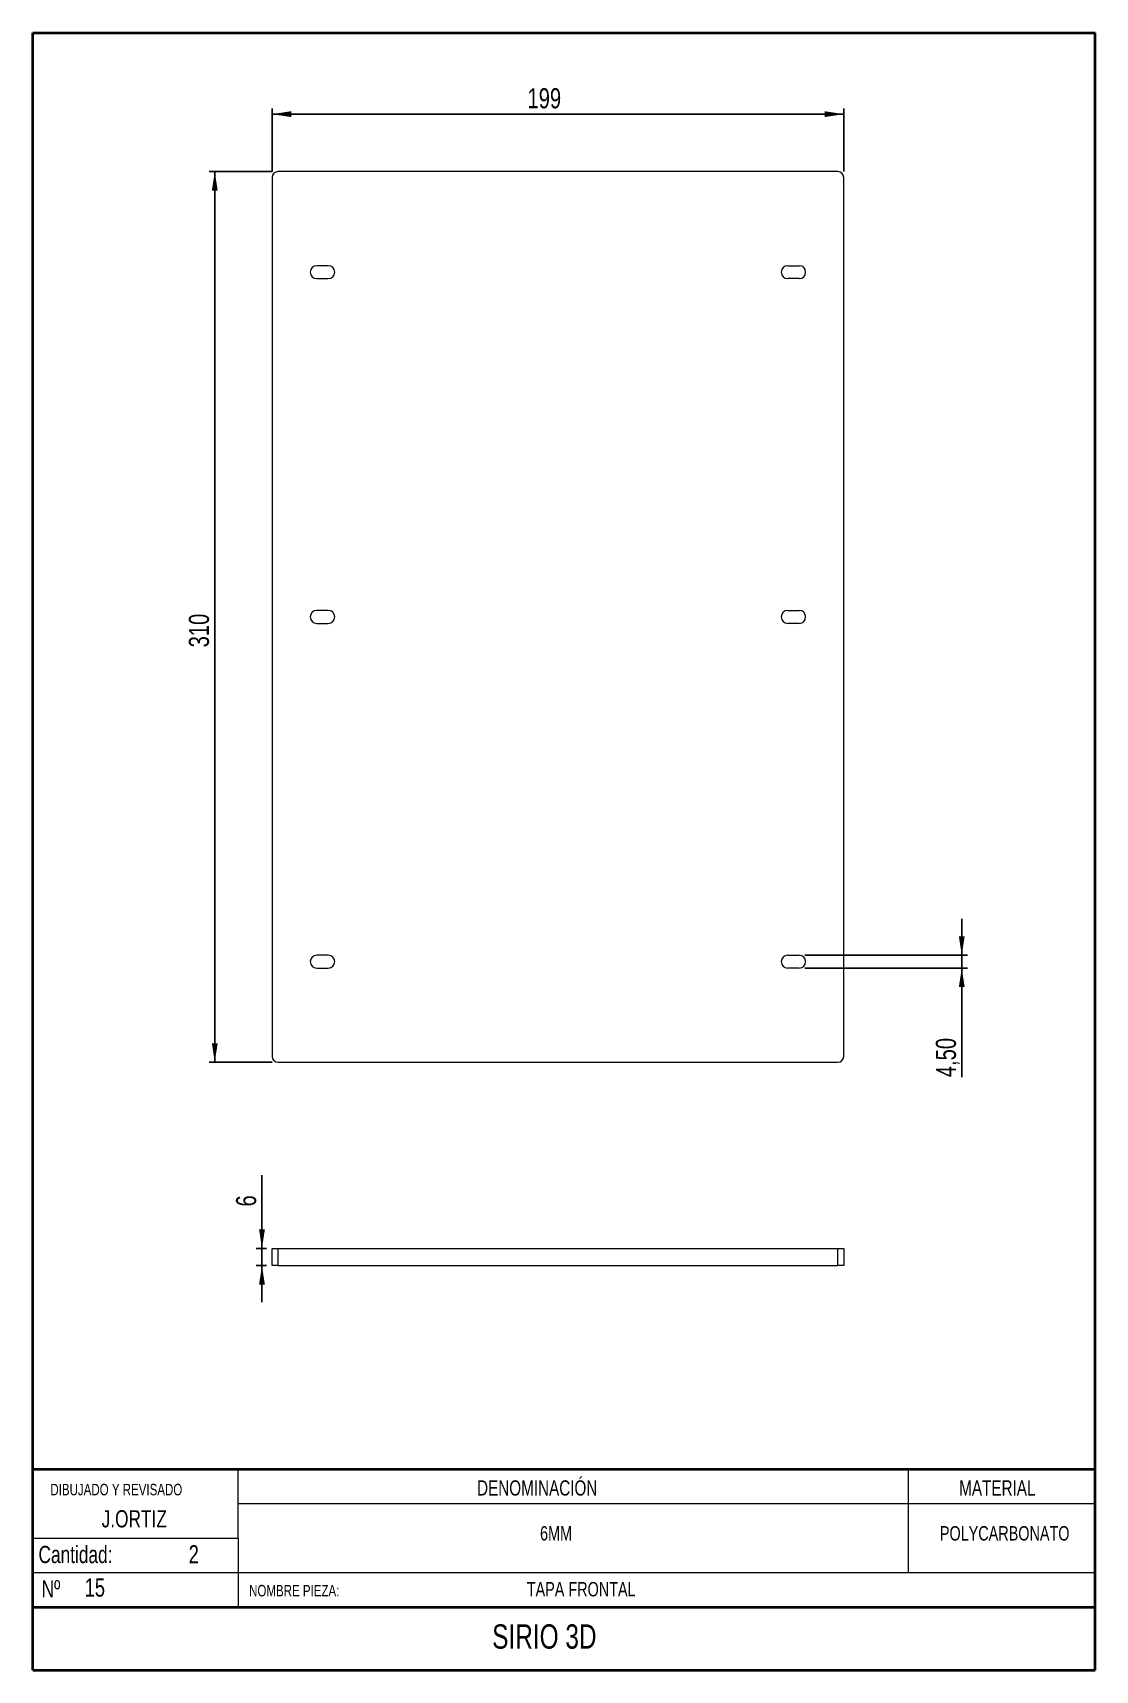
# Model space of a CAD drawing. Header units: millimetres. Extents: x 34 to 404, y 16 to 586.
import ezdxf

# ---------------------------------------------------------------- set-up
doc = ezdxf.new("R2010")
doc.units = ezdxf.units.MM
doc.header["$LTSCALE"] = 2
doc.layers.add('FORMAT', color=7, linetype='Continuous')
doc.styles.add('SLDTEXTSTYLE0', font='TXT', dxfattribs={"width": 0.75})
doc.dimstyles.new('SLDDIMSTYLE0', dxfattribs={"dimtxt": 7, "dimasz": 6.604, "dimexe": 0, "dimexo": 0.0625, "dimgap": 1.75, "dimtad": 1, "dimrnd": 1e-09, "dimzin": 12, "dimdsep": 46, "dimtxsty": 'SLDTEXTSTYLE0', "dimsah": 1, "dimcen": 0.09, "dimadec": 0, "dimazin": 3, "dimtfac": 1, "dimtofl": 0, "dimtmove": 0, "dimatfit": 3, "dimfxl": 0, "dimfrac": 2, "dimtolj": 1, "dimtzin": 12, "dimarcsym": 0})
doc.dimstyles.new('SLDDIMSTYLE1', dxfattribs={"dimtxt": 7, "dimasz": 6.604, "dimexe": 0, "dimexo": 0.0625, "dimgap": 1.75, "dimtad": 1, "dimrnd": 1e-09, "dimzin": 12, "dimdsep": 46, "dimtxsty": 'SLDTEXTSTYLE0', "dimsah": 1, "dimcen": 0.09, "dimadec": 0, "dimazin": 3, "dimtfac": 1, "dimtmove": 0, "dimatfit": 0, "dimfxl": 0, "dimfrac": 2, "dimtolj": 1, "dimtzin": 12, "dimarcsym": 0})

# ---------------------------------------------------------------- blocks, each defined once
blk = doc.blocks.new('_D')
at = {"layer": 'FORMAT'}
for p, q in [((117.39, 537.66), (95.39, 537.66)), ((97.39, 227.66), (97.39, 537.66)), ((117.39, 227.66), (95.39, 227.66))]:
    blk.add_line(p, q, dxfattribs=at)
for points in [[(97.39, 537.66), (96.38, 531.06), (98.41, 531.06)], [(97.39, 227.66), (98.41, 234.27), (96.38, 234.27)]]:
    blk.add_solid(points, dxfattribs=at)
at = {"layer": 'FORMAT', "insert": (88.37, 372.06, 0.85), "char_height": 7, "attachment_point": 1, "rotation": 90, "style": 'SLDTEXTSTYLE0'}
blk.add_mtext('310', dxfattribs=at)
blk = doc.blocks.new('_D_1')
at = {"layer": 'FORMAT'}
for p, q in [((117.39, 537.66), (117.39, 559.66)), ((316.39, 537.66), (316.39, 559.66)), ((117.39, 557.66), (316.39, 557.66))]:
    blk.add_line(p, q, dxfattribs=at)
for points in [[(117.39, 557.66), (124, 556.65), (124, 558.68)], [(316.39, 557.66), (309.79, 558.68), (309.79, 556.65)]]:
    blk.add_solid(points, dxfattribs=at)
at = {"layer": 'FORMAT', "insert": (206.29, 566.69, 0.85), "char_height": 7, "attachment_point": 1, "style": 'SLDTEXTSTYLE0'}
blk.add_mtext('199', dxfattribs=at)
blk = doc.blocks.new('_D_2')
at = {"layer": 'FORMAT'}
for p, q in [((357.51, 264.91), (357.51, 277.61)), ((302.89, 264.91), (359.51, 264.91)), ((357.51, 260.41), (357.51, 264.91)), ((302.89, 260.41), (359.51, 260.41)), ((357.51, 260.41), (357.51, 222.44))]:
    blk.add_line(p, q, dxfattribs=at)
for points in [[(357.51, 264.91), (358.53, 271.52), (356.49, 271.52)], [(357.51, 260.41), (356.49, 253.81), (358.53, 253.81)]]:
    blk.add_solid(points, dxfattribs=at)
at = {"layer": 'FORMAT', "insert": (348.49, 222.44, 0.85), "char_height": 7, "attachment_point": 1, "rotation": 90, "style": 'SLDTEXTSTYLE0'}
blk.add_mtext('4,50', dxfattribs=at)
blk = doc.blocks.new('_D_3')
at = {"layer": 'FORMAT'}
for p, q in [((113.82, 162.85), (113.82, 188.28)), ((115.39, 162.85), (111.82, 162.85)), ((113.82, 156.85), (113.82, 162.85)), ((115.39, 156.85), (111.82, 156.85)), ((113.82, 156.85), (113.82, 144.15))]:
    blk.add_line(p, q, dxfattribs=at)
for points in [[(113.82, 162.85), (114.84, 169.46), (112.81, 169.46)], [(113.82, 156.85), (112.81, 150.25), (114.84, 150.25)]]:
    blk.add_solid(points, dxfattribs=at)
at = {"layer": 'FORMAT', "insert": (104.8, 177.42, 0.1), "char_height": 7, "attachment_point": 1, "rotation": 90, "style": 'SLDTEXTSTYLE0'}
blk.add_mtext('6', dxfattribs=at)

msp = doc.modelspace()

# ---------------------------------------------------------------- linework, layer by layer
at = {"color": 7, "linetype": 'Continuous', "lineweight": 40}
for p, q in [((34, 16), (34, 586)), ((34, 586), (404, 586)), ((404, 128), (404, 586)), ((404, 16), (404, 128)), ((34, 86), (404, 86)), ((34, 38), (404, 38)), ((34, 16), (404, 16))]:
    msp.add_line(p, q, dxfattribs=at)
at = {"color": 7, "linetype": 'Continuous', "lineweight": 15}
for p, q in [((314.392, 537.663), (119.392, 537.663)), ((117.392, 535.663), (117.392, 229.663)), ((316.392, 229.663), (316.392, 535.663)), ((136.892, 504.913), (132.892, 504.913)), ((296.892, 504.913), (300.892, 504.913)), ((132.892, 500.413), (136.892, 500.413)), ((300.892, 500.413), (296.892, 500.413)), ((136.892, 384.913), (132.892, 384.913)), ((296.892, 384.913), (300.892, 384.913)), ((132.892, 380.413), (136.892, 380.413)), ((300.892, 380.413), (296.892, 380.413)), ((136.892, 264.913), (132.892, 264.913)), ((296.892, 264.913), (300.892, 264.913)), ((132.892, 260.413), (136.892, 260.413)), ((300.892, 260.413), (296.892, 260.413)), ((119.392, 227.663), (314.392, 227.663)), ((117.392, 156.855), (117.392, 162.855)), ((117.392, 162.855), (119.392, 162.855)), ((119.392, 162.855), (119.392, 156.855)), ((119.392, 162.855), (314.392, 162.855)), ((314.392, 156.855), (314.392, 162.855)), ((314.392, 162.855), (316.392, 162.855)), ((316.392, 162.855), (316.392, 156.855)), ((119.392, 156.855), (117.392, 156.855)), ((119.392, 156.855), (314.392, 156.855)), ((316.392, 156.855), (314.392, 156.855)), ((105.608, 38), (105.581, 86)), ((338.929, 50), (338.929, 86)), ((105.588, 74), (404, 74)), ((34, 62), (105.595, 62)), ((34, 50), (404, 50))]:
    msp.add_line(p, q, dxfattribs=at)
for centre, radius, start, end in [((119.392, 535.663), 2, 90, 180), ((314.392, 535.663), 2, 0, 90), ((132.892, 502.663), 2.25, 90, 270), ((136.892, 502.663), 2.25, 270, 90), ((296.892, 502.663), 2.25, 90, 270), ((300.892, 502.663), 2.25, 270, 90), ((132.892, 382.663), 2.25, 90, 270), ((136.892, 382.663), 2.25, 270, 90), ((296.892, 382.663), 2.25, 90, 270), ((300.892, 382.663), 2.25, 270, 90), ((132.892, 262.663), 2.25, 90, 270), ((136.892, 262.663), 2.25, 270, 90), ((296.892, 262.663), 2.25, 90, 270), ((300.892, 262.663), 2.25, 270, 90), ((119.392, 229.663), 2, 180, 270), ((314.392, 229.663), 2, 270, 0)]:
    msp.add_arc(centre, radius, start, end, dxfattribs=at)

# ---------------------------------------------------------------- texts
at = {"color": 7, "linetype": 'Continuous', "lineweight": 0, "style": 'SLDTEXTSTYLE0'}
for s, insert, char_height, attachment_point in [('DIBUJADO Y REVISADO', (40.15, 80.89), 4, 1), ('DENOMINACIÓN', (188.736, 82.108), 5.29167, 1), ('MATERIAL', (356.618, 82.108), 5.2917, 1), ('J.ORTIZ', (69.354, 71.719), 6, 2), ('6MM', (216.229, 66.162), 5, 2), ('POLYCARBONATO', (372.462, 66.162), 5, 2), ('2', (90.07, 59.549), 6.35, 2), ('Nº', (37.077, 47.328), 6, 1), ('NOMBRE PIEZA:', (109.349, 45.703), 4, 1), ('TAPA FRONTAL', (224.987, 46.714), 5, 2)]:
    msp.add_mtext(s, dxfattribs=dict(at, insert=insert, char_height=char_height, attachment_point=attachment_point))
at = {"layer": 'FORMAT', "attachment_point": 1, "style": 'SLDTEXTSTYLE0'}
for s, insert, char_height in [('Cantidad:', (36.002, 59.301), 6), ('15', (52.086, 47.98), 6.35), ('SIRIO 3D', (194, 31.982), 8.4667)]:
    msp.add_mtext(s, dxfattribs=dict(at, insert=insert, char_height=char_height))

# ---------------------------------------------------------------- dimensions: what is measured, and where the dimension line sits
at = {"layer": 'FORMAT'}
dim = msp.add_linear_dim(base=(316.392, 557.663), p1=(117.392, 535.663), p2=(316.392, 535.663), dimstyle='SLDDIMSTYLE0', dxfattribs=at)
dim.commit()
dim.dimension.update_dxf_attribs({"geometry": '_D_1', "text_midpoint": (216.892, 557.663), "dimtype": 160})
for base, p1, p2, dimstyle, picture, middle in [((97.392, 537.663), (119.392, 227.663), (119.392, 537.663), 'SLDDIMSTYLE0', '_D', (97.392, 382.663)), ((357.509, 264.913), (300.892, 260.413), (300.892, 264.913), 'SLDDIMSTYLE1', '_D_2', (357.509, 234.332)), ((113.824, 162.855), (117.392, 156.855), (117.392, 162.855), 'SLDDIMSTYLE1', '_D_3', (113.824, 182.855))]:
    dim = msp.add_linear_dim(base=base, p1=p1, p2=p2, angle=90, dimstyle=dimstyle, dxfattribs=at)
    dim.commit()
    dim.dimension.update_dxf_attribs({"geometry": picture, "text_midpoint": middle, "dimtype": 160})

doc.saveas('drawing.dxf')
